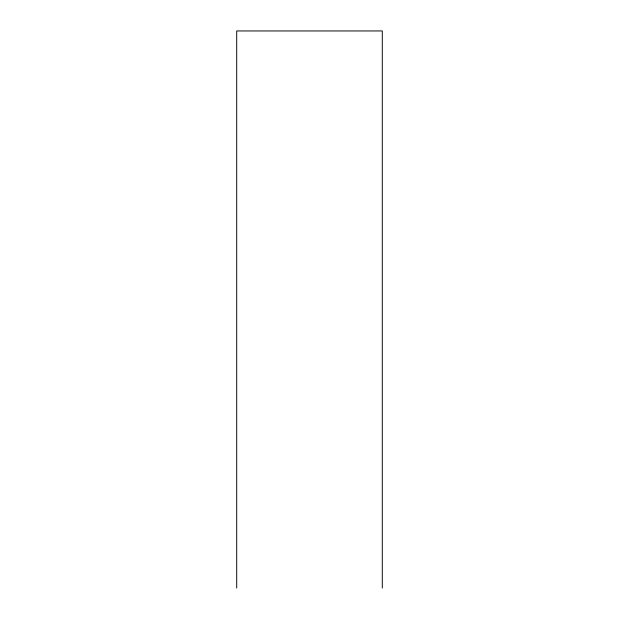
<?xml version="1.0" encoding="UTF-8"?>
<svg xmlns="http://www.w3.org/2000/svg" width="619" height="619" viewBox="0 0 619 619"><rect width="100%" height="100%" fill="white"/><g stroke="black" fill="none" stroke-linecap="round" stroke-linejoin="round"><path stroke-width="0.93" d="M382.294 588.05L382.294 30.95L236.706 30.95L236.706 588.05"/></g></svg>
